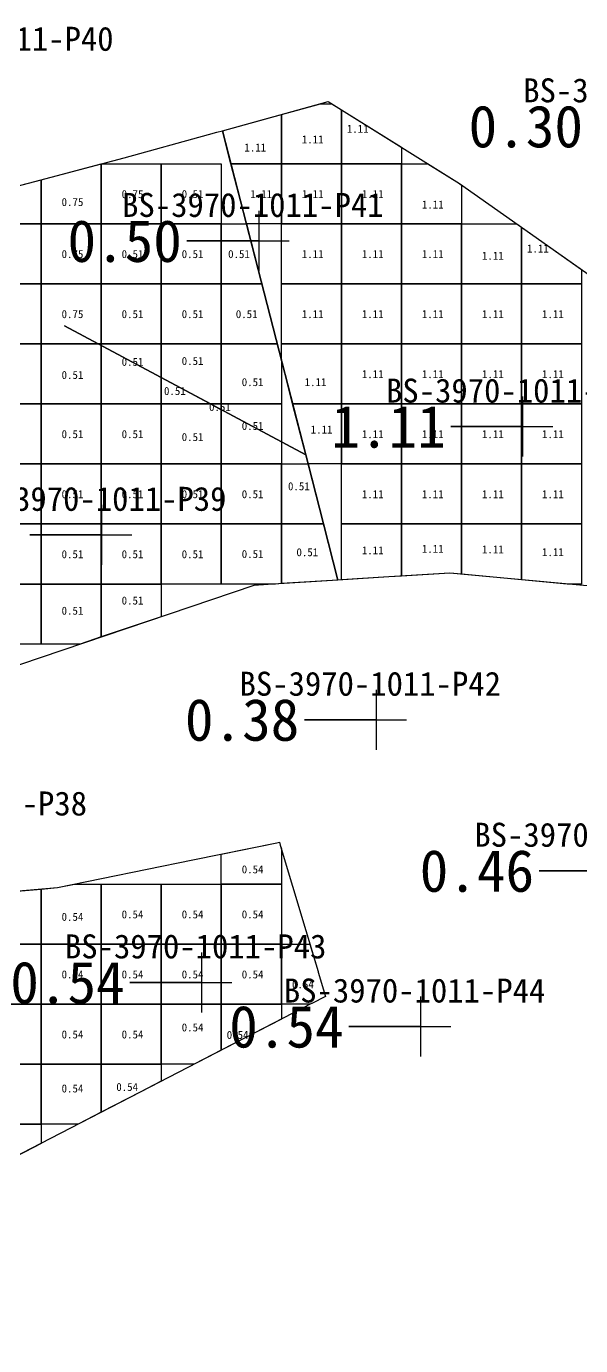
# Model space of a CAD drawing. Header units: metres. Extents: x 469745 to 469922, y 4349766 to 4349817.
# Drawn here: x 469823.47 to 469832.7, y 4349769.31 to 4349791.29 of the extents above; entities that cross this region are included whole.
import ezdxf

# ---------------------------------------------------------------- set-up
doc = ezdxf.new("R2010")
doc.units = ezdxf.units.M
for name, color, linetype in [('0.500-1.000', 4, 'Continuous'), ('1.000-1.500', 5, 'Continuous'), ('点', 7, 'Continuous'), ('爆区方格网', 7, 'Continuous'), ('钻孔', 7, 'Continuous')]:
    doc.layers.add(name, color=color, linetype=linetype)
doc.styles.add('CN_TTF', font='simsunb.ttf')

msp = doc.modelspace()

# ---------------------------------------------------------------- linework, layer by layer
at = {"layer": '0.500-1.000', "color": 4, "lineweight": 30}
for points in [[(469821.722, 4349788.204), (469825.1, 4349789.095), (469825.1, 4349789.095), (469826.506, 4349789.482), (469826.647, 4349789.521), (469826.738, 4349789.546), (469828.126, 4349784.148), (469824.108, 4349786.295), (469828.126, 4349784.148), (469828.355, 4349783.26), (469828.663, 4349782.061), (469827.499, 4349781.988), (469827.262, 4349781.974), (469823.008, 4349780.535)], [(469822.048, 4349776.772), (469823.99, 4349776.938), (469824.725, 4349777.088), (469826.243, 4349777.399), (469827.642, 4349777.685), (469827.688, 4349777.694), (469827.702, 4349777.645), (469828.33, 4349775.542), (469828.333, 4349775.532), (469828.454, 4349775.127), (469828.227, 4349775.01), (469828.222, 4349775.007), (469825.366, 4349773.529), (469823.873, 4349772.757), (469817.208, 4349769.309)]]:
    msp.add_lwpolyline(points, dxfattribs=at)
at = {"layer": '1.000-1.500', "color": 5, "lineweight": 30}
msp.add_lwpolyline([(469836.177, 4349781.654), (469830.523, 4349782.177), (469830.523, 4349782.177), (469829.511, 4349782.114), (469828.663, 4349782.061), (469828.355, 4349783.26), (469828.355, 4349783.26), (469828.126, 4349784.148), (469828.126, 4349784.148), (469826.738, 4349789.546), (469828.501, 4349790.032), (469830.688, 4349788.666), (469830.688, 4349788.666), (469830.688, 4349788.666), (469832.886, 4349787.119), (469835.013, 4349788.178), (469835.502, 4349785.924), (469836.417, 4349781.702), (469836.417, 4349781.702), (469836.433, 4349781.63), (469836.177, 4349781.654)], close=True, dxfattribs=at)
at = {"layer": '点', "color": 138, "true_color": 0x004c4c}
for p, q in [((469827.348, 4349787.211), (469827.348, 4349788.211)), ((469826.848, 4349787.711), (469827.848, 4349787.711)), ((469831.743, 4349784.118), (469831.743, 4349785.118)), ((469831.243, 4349784.618), (469832.243, 4349784.618)), ((469824.732, 4349782.315), (469824.732, 4349783.315)), ((469824.232, 4349782.815), (469825.232, 4349782.815)), ((469829.304, 4349779.235), (469829.304, 4349780.235)), ((469828.804, 4349779.735), (469829.804, 4349779.735)), ((469826.396, 4349774.859), (469826.396, 4349775.859)), ((469825.896, 4349775.359), (469826.896, 4349775.359)), ((469830.042, 4349774.124), (469830.042, 4349775.124)), ((469829.542, 4349774.624), (469830.542, 4349774.624))]:
    msp.add_line(p, q, dxfattribs=at)
at = {"layer": '爆区方格网', "color": 5}
for points in [[(469828.72, 4349788.996), (469827.72, 4349788.996), (469827.72, 4349789.817), (469828.37, 4349789.996), (469828.559, 4349789.996), (469828.72, 4349789.896), (469828.72, 4349788.996)], [(469827.72, 4349788.996), (469826.88, 4349788.996), (469826.738, 4349789.546), (469827.72, 4349789.817), (469827.72, 4349788.996)], [(469829.72, 4349788.996), (469828.72, 4349788.996), (469828.72, 4349789.896), (469829.72, 4349789.271), (469829.72, 4349788.996)], [(469827.72, 4349788.996), (469827.72, 4349787.996), (469827.137, 4349787.996), (469826.88, 4349788.996), (469827.72, 4349788.996)], [(469827.72, 4349787.996), (469827.72, 4349788.996), (469828.72, 4349788.996), (469828.72, 4349787.996), (469827.72, 4349787.996)], [(469828.72, 4349787.996), (469828.72, 4349788.996), (469829.72, 4349788.996), (469829.72, 4349787.996), (469828.72, 4349787.996)], [(469830.72, 4349787.996), (469829.72, 4349787.996), (469829.72, 4349788.996), (469830.159, 4349788.996), (469830.688, 4349788.666), (469830.688, 4349788.666), (469830.688, 4349788.666), (469830.72, 4349788.643), (469830.72, 4349787.996)], [(469827.72, 4349786.996), (469827.72, 4349787.996), (469828.72, 4349787.996), (469828.72, 4349786.996), (469827.72, 4349786.996)], [(469828.72, 4349786.996), (469828.72, 4349787.996), (469829.72, 4349787.996), (469829.72, 4349786.996), (469828.72, 4349786.996)], [(469829.72, 4349786.996), (469829.72, 4349787.996), (469830.72, 4349787.996), (469830.72, 4349786.996), (469829.72, 4349786.996)], [(469831.72, 4349786.996), (469830.72, 4349786.996), (469830.72, 4349787.996), (469831.639, 4349787.996), (469831.72, 4349787.94), (469831.72, 4349786.996)], [(469832.72, 4349786.996), (469831.72, 4349786.996), (469831.72, 4349787.94), (469832.72, 4349787.236), (469832.72, 4349786.996)], [(469827.72, 4349785.996), (469827.72, 4349786.996), (469828.72, 4349786.996), (469828.72, 4349785.996), (469827.72, 4349785.996)], [(469828.72, 4349785.996), (469828.72, 4349786.996), (469829.72, 4349786.996), (469829.72, 4349785.996), (469828.72, 4349785.996)], [(469829.72, 4349785.996), (469829.72, 4349786.996), (469830.72, 4349786.996), (469830.72, 4349785.996), (469829.72, 4349785.996)], [(469830.72, 4349785.996), (469830.72, 4349786.996), (469831.72, 4349786.996), (469831.72, 4349785.996), (469830.72, 4349785.996)], [(469831.72, 4349785.996), (469831.72, 4349786.996), (469832.72, 4349786.996), (469832.72, 4349785.996), (469831.72, 4349785.996)], [(469827.72, 4349785.996), (469828.72, 4349785.996), (469828.72, 4349784.996), (469827.908, 4349784.996), (469827.72, 4349785.73), (469827.72, 4349785.996)], [(469828.72, 4349784.996), (469828.72, 4349785.996), (469829.72, 4349785.996), (469829.72, 4349784.996), (469828.72, 4349784.996)], [(469829.72, 4349784.996), (469829.72, 4349785.996), (469830.72, 4349785.996), (469830.72, 4349784.996), (469829.72, 4349784.996)], [(469830.72, 4349784.996), (469830.72, 4349785.996), (469831.72, 4349785.996), (469831.72, 4349784.996), (469830.72, 4349784.996)], [(469831.72, 4349784.996), (469831.72, 4349785.996), (469832.72, 4349785.996), (469832.72, 4349784.996), (469831.72, 4349784.996)], [(469828.72, 4349784.996), (469828.72, 4349783.996), (469828.166, 4349783.996), (469828.126, 4349784.148), (469828.126, 4349784.148), (469827.908, 4349784.996), (469828.72, 4349784.996)], [(469828.72, 4349783.996), (469828.72, 4349784.996), (469829.72, 4349784.996), (469829.72, 4349783.996), (469828.72, 4349783.996)], [(469829.72, 4349783.996), (469829.72, 4349784.996), (469830.72, 4349784.996), (469830.72, 4349783.996), (469829.72, 4349783.996)], [(469830.72, 4349783.996), (469830.72, 4349784.996), (469831.72, 4349784.996), (469831.72, 4349783.996), (469830.72, 4349783.996)], [(469831.72, 4349783.996), (469831.72, 4349784.996), (469832.72, 4349784.996), (469832.72, 4349783.996), (469831.72, 4349783.996)], [(469828.72, 4349782.996), (469828.72, 4349783.996), (469829.72, 4349783.996), (469829.72, 4349782.996), (469828.72, 4349782.996)], [(469829.72, 4349782.996), (469829.72, 4349783.996), (469830.72, 4349783.996), (469830.72, 4349782.996), (469829.72, 4349782.996)], [(469830.72, 4349782.996), (469830.72, 4349783.996), (469831.72, 4349783.996), (469831.72, 4349782.996), (469830.72, 4349782.996)], [(469831.72, 4349782.996), (469831.72, 4349783.996), (469832.72, 4349783.996), (469832.72, 4349782.996), (469831.72, 4349782.996)], [(469828.72, 4349782.996), (469829.72, 4349782.996), (469829.72, 4349782.127), (469829.511, 4349782.114), (469828.72, 4349782.064), (469828.72, 4349782.996)], [(469829.72, 4349782.996), (469830.72, 4349782.996), (469830.72, 4349782.159), (469830.523, 4349782.177), (469830.523, 4349782.177), (469829.72, 4349782.127), (469829.72, 4349782.996)], [(469830.72, 4349782.996), (469831.72, 4349782.996), (469831.72, 4349782.066), (469830.72, 4349782.159), (469830.72, 4349782.996)], [(469831.72, 4349782.996), (469832.72, 4349782.996), (469832.72, 4349781.996), (469832.477, 4349781.996), (469831.72, 4349782.066), (469831.72, 4349782.996)]]:
    msp.add_lwpolyline(points, close=True, dxfattribs=at)
at = {"layer": '爆区方格网', "color": 4}
for points in [[(469824.72, 4349787.996), (469823.72, 4349787.996), (469823.72, 4349788.731), (469824.72, 4349788.995), (469824.72, 4349787.996)], [(469825.72, 4349788.996), (469825.72, 4349787.996), (469824.72, 4349787.996), (469824.72, 4349788.995), (469824.726, 4349788.996), (469825.72, 4349788.996)], [(469825.72, 4349787.996), (469825.72, 4349788.996), (469826.72, 4349788.996), (469826.72, 4349787.996), (469825.72, 4349787.996)], [(469823.72, 4349787.996), (469822.72, 4349787.996), (469822.72, 4349788.467), (469823.72, 4349788.731), (469823.72, 4349787.996)], [(469822.72, 4349786.996), (469822.72, 4349787.996), (469823.72, 4349787.996), (469823.72, 4349786.996), (469822.72, 4349786.996)], [(469823.72, 4349786.996), (469823.72, 4349787.996), (469824.72, 4349787.996), (469824.72, 4349786.996), (469823.72, 4349786.996)], [(469824.72, 4349786.996), (469824.72, 4349787.996), (469825.72, 4349787.996), (469825.72, 4349786.996), (469824.72, 4349786.996)], [(469825.72, 4349786.996), (469825.72, 4349787.996), (469826.72, 4349787.996), (469826.72, 4349786.996), (469825.72, 4349786.996)], [(469826.72, 4349786.996), (469826.72, 4349787.996), (469827.137, 4349787.996), (469827.394, 4349786.996), (469826.72, 4349786.996)], [(469822.72, 4349785.996), (469822.72, 4349786.996), (469823.72, 4349786.996), (469823.72, 4349785.996), (469822.72, 4349785.996)], [(469823.72, 4349785.996), (469823.72, 4349786.996), (469824.72, 4349786.996), (469824.72, 4349785.996), (469824.668, 4349785.996), (469823.72, 4349785.996)], [(469824.72, 4349785.996), (469824.72, 4349786.996), (469825.72, 4349786.996), (469825.72, 4349785.996), (469824.72, 4349785.996)], [(469825.72, 4349785.996), (469825.72, 4349786.996), (469826.72, 4349786.996), (469826.72, 4349785.996), (469825.72, 4349785.996)], [(469826.72, 4349785.996), (469826.72, 4349786.996), (469827.394, 4349786.996), (469827.651, 4349785.996), (469826.72, 4349785.996)], [(469822.72, 4349784.996), (469822.72, 4349785.996), (469823.72, 4349785.996), (469823.72, 4349784.996), (469822.72, 4349784.996)], [(469824.72, 4349784.996), (469823.72, 4349784.996), (469823.72, 4349785.996), (469824.668, 4349785.996), (469824.72, 4349785.996), (469824.72, 4349785.968), (469824.72, 4349784.996)], [(469825.72, 4349784.996), (469824.72, 4349784.996), (469824.72, 4349785.968), (469824.72, 4349785.996), (469825.72, 4349785.996), (469825.72, 4349785.434), (469825.72, 4349784.996)], [(469825.72, 4349785.996), (469826.72, 4349785.996), (469826.72, 4349784.996), (469826.54, 4349784.996), (469825.72, 4349785.434), (469825.72, 4349785.996)], [(469827.72, 4349784.996), (469826.72, 4349784.996), (469826.72, 4349785.996), (469827.651, 4349785.996), (469827.72, 4349785.73), (469827.72, 4349784.996)], [(469825.72, 4349784.996), (469825.72, 4349785.434), (469826.54, 4349784.996), (469825.72, 4349784.996)], [(469822.72, 4349783.996), (469822.72, 4349784.996), (469823.72, 4349784.996), (469823.72, 4349783.996), (469822.72, 4349783.996)], [(469823.72, 4349783.996), (469823.72, 4349784.996), (469824.72, 4349784.996), (469824.72, 4349783.996), (469823.72, 4349783.996)], [(469824.72, 4349783.996), (469824.72, 4349784.996), (469825.72, 4349784.996), (469825.72, 4349783.996), (469824.72, 4349783.996)], [(469826.72, 4349783.996), (469825.72, 4349783.996), (469825.72, 4349784.996), (469826.54, 4349784.996), (469826.72, 4349784.9), (469826.72, 4349783.996)], [(469826.72, 4349784.996), (469826.72, 4349784.9), (469826.54, 4349784.996), (469826.72, 4349784.996)], [(469827.72, 4349783.996), (469826.72, 4349783.996), (469826.72, 4349784.9), (469826.72, 4349784.996), (469827.72, 4349784.996), (469827.72, 4349784.365), (469827.72, 4349783.996)], [(469822.72, 4349782.996), (469822.72, 4349783.996), (469823.72, 4349783.996), (469823.72, 4349782.996), (469822.72, 4349782.996)], [(469823.72, 4349782.996), (469823.72, 4349783.996), (469824.72, 4349783.996), (469824.72, 4349782.996), (469823.72, 4349782.996)], [(469824.72, 4349782.996), (469824.72, 4349783.996), (469825.72, 4349783.996), (469825.72, 4349782.996), (469824.72, 4349782.996)], [(469825.72, 4349782.996), (469825.72, 4349783.996), (469826.72, 4349783.996), (469826.72, 4349782.996), (469825.72, 4349782.996)], [(469826.72, 4349782.996), (469826.72, 4349783.996), (469827.72, 4349783.996), (469827.72, 4349782.996), (469826.72, 4349782.996)], [(469827.72, 4349782.996), (469827.72, 4349783.996), (469828.166, 4349783.996), (469828.355, 4349783.26), (469828.423, 4349782.996), (469827.72, 4349782.996)], [(469822.72, 4349781.996), (469822.72, 4349782.996), (469823.72, 4349782.996), (469823.72, 4349781.996), (469822.72, 4349781.996)], [(469823.72, 4349781.996), (469823.72, 4349782.996), (469824.72, 4349782.996), (469824.72, 4349781.996), (469823.72, 4349781.996)], [(469824.72, 4349781.996), (469824.72, 4349782.996), (469825.72, 4349782.996), (469825.72, 4349781.996), (469824.72, 4349781.996)], [(469825.72, 4349781.996), (469825.72, 4349782.996), (469826.72, 4349782.996), (469826.72, 4349781.996), (469825.72, 4349781.996)], [(469826.72, 4349781.996), (469826.72, 4349782.996), (469827.72, 4349782.996), (469827.72, 4349782.002), (469827.622, 4349781.996), (469826.72, 4349781.996)], [(469827.72, 4349782.996), (469828.423, 4349782.996), (469828.663, 4349782.061), (469827.72, 4349782.002), (469827.72, 4349782.996)], [(469822.72, 4349780.996), (469822.72, 4349781.996), (469823.72, 4349781.996), (469823.72, 4349780.996), (469822.72, 4349780.996)], [(469823.72, 4349780.996), (469823.72, 4349781.996), (469824.72, 4349781.996), (469824.72, 4349781.114), (469824.372, 4349780.996), (469823.72, 4349780.996)], [(469824.72, 4349781.996), (469825.72, 4349781.996), (469825.72, 4349781.452), (469824.72, 4349781.114), (469824.72, 4349781.996)], [(469827.72, 4349776.996), (469826.72, 4349776.996), (469826.72, 4349777.496), (469827.642, 4349777.685), (469827.688, 4349777.694), (469827.702, 4349777.645), (469827.72, 4349777.586), (469827.72, 4349776.996)], [(469824.72, 4349776.996), (469824.72, 4349775.996), (469823.72, 4349775.996), (469823.72, 4349776.914), (469823.99, 4349776.938), (469824.276, 4349776.996), (469824.72, 4349776.996)], [(469824.72, 4349775.996), (469824.72, 4349776.996), (469825.72, 4349776.996), (469825.72, 4349775.996), (469824.72, 4349775.996)], [(469825.72, 4349775.996), (469825.72, 4349776.996), (469826.72, 4349776.996), (469826.72, 4349775.996), (469825.72, 4349775.996)], [(469826.72, 4349775.996), (469826.72, 4349776.996), (469827.72, 4349776.996), (469827.72, 4349775.996), (469826.72, 4349775.996)], [(469823.72, 4349775.996), (469822.72, 4349775.996), (469822.72, 4349776.829), (469823.72, 4349776.914), (469823.72, 4349775.996)], [(469822.72, 4349774.996), (469822.72, 4349775.996), (469823.72, 4349775.996), (469823.72, 4349774.996), (469822.72, 4349774.996)], [(469823.72, 4349774.996), (469823.72, 4349775.996), (469824.72, 4349775.996), (469824.72, 4349774.996), (469823.72, 4349774.996)], [(469824.72, 4349774.996), (469824.72, 4349775.996), (469825.72, 4349775.996), (469825.72, 4349774.996), (469824.72, 4349774.996)], [(469825.72, 4349774.996), (469825.72, 4349775.996), (469826.72, 4349775.996), (469826.72, 4349774.996), (469825.72, 4349774.996)], [(469826.72, 4349774.996), (469826.72, 4349775.996), (469827.72, 4349775.996), (469827.72, 4349774.996), (469826.72, 4349774.996)], [(469827.72, 4349774.996), (469827.72, 4349775.996), (469828.195, 4349775.996), (469828.33, 4349775.542), (469828.333, 4349775.532), (469828.454, 4349775.127), (469828.227, 4349775.01), (469828.222, 4349775.007), (469828.201, 4349774.996), (469827.72, 4349774.996)], [(469822.72, 4349773.996), (469822.72, 4349774.996), (469823.72, 4349774.996), (469823.72, 4349773.996), (469822.72, 4349773.996)], [(469823.72, 4349773.996), (469823.72, 4349774.996), (469824.72, 4349774.996), (469824.72, 4349773.996), (469823.72, 4349773.996)], [(469824.72, 4349773.996), (469824.72, 4349774.996), (469825.72, 4349774.996), (469825.72, 4349773.996), (469824.72, 4349773.996)], [(469825.72, 4349773.996), (469825.72, 4349774.996), (469826.72, 4349774.996), (469826.72, 4349774.23), (469826.268, 4349773.996), (469825.72, 4349773.996)], [(469826.72, 4349774.996), (469827.72, 4349774.996), (469827.72, 4349774.747), (469826.72, 4349774.23), (469826.72, 4349774.996)], [(469822.72, 4349772.996), (469822.72, 4349773.996), (469823.72, 4349773.996), (469823.72, 4349772.996), (469822.72, 4349772.996)], [(469823.72, 4349772.996), (469823.72, 4349773.996), (469824.72, 4349773.996), (469824.72, 4349773.195), (469824.335, 4349772.996), (469823.72, 4349772.996)], [(469824.72, 4349773.996), (469825.72, 4349773.996), (469825.72, 4349773.712), (469825.366, 4349773.529), (469824.72, 4349773.195), (469824.72, 4349773.996)], [(469822.72, 4349772.996), (469823.72, 4349772.996), (469823.72, 4349772.678), (469822.72, 4349772.16), (469822.72, 4349772.996)]]:
    msp.add_lwpolyline(points, close=True, dxfattribs=at)
at = {"layer": '钻孔', "color": 8, "lineweight": 35}
for p, q in [((469827.348, 4349787.711), (469826.148, 4349787.711)), ((469829.304, 4349779.735), (469828.104, 4349779.735)), ((469833.214, 4349777.219), (469832.014, 4349777.219))]:
    msp.add_line(p, q, dxfattribs=at)
at = {"layer": '钻孔', "color": 5, "lineweight": 35}
msp.add_line((469831.743, 4349784.618), (469830.543, 4349784.618), dxfattribs=at)
at = {"layer": '钻孔', "color": 4, "lineweight": 35}
for p, q in [((469824.732, 4349782.815), (469823.532, 4349782.815)), ((469826.396, 4349775.359), (469825.196, 4349775.359)), ((469830.042, 4349774.624), (469828.842, 4349774.624))]:
    msp.add_line(p, q, dxfattribs=at)

# ---------------------------------------------------------------- texts
at = {"color": 5, "style": 'CN_TTF'}
for p in [(469828.81, 4349789.513), (469827.104, 4349789.201), (469828.06, 4349789.336), (469827.204, 4349788.426), (469828.06, 4349788.426), (469829.06, 4349788.426), (469830.06, 4349788.25), (469828.06, 4349787.426), (469829.06, 4349787.426), (469830.06, 4349787.426), (469831.06, 4349787.398), (469831.81, 4349787.518), (469828.06, 4349786.426), (469829.06, 4349786.426), (469830.06, 4349786.426), (469831.06, 4349786.426), (469832.06, 4349786.426), (469829.06, 4349785.426), (469830.06, 4349785.426), (469831.06, 4349785.426), (469832.06, 4349785.426), (469828.107, 4349785.293), (469828.209, 4349784.502), (469829.06, 4349784.426), (469830.06, 4349784.426), (469831.06, 4349784.426), (469832.06, 4349784.426), (469829.06, 4349783.426), (469830.06, 4349783.426), (469831.06, 4349783.426), (469832.06, 4349783.426), (469829.06, 4349782.491), (469830.06, 4349782.516), (469831.06, 4349782.507), (469832.06, 4349782.461)]:
    msp.add_text('1.11', height=0.1333, dxfattribs=at).set_placement(p)
at = {"color": 4, "style": 'CN_TTF'}
for s, p in [('0.75', (469824.06, 4349788.293)), ('0.75', (469825.06, 4349788.425)), ('0.51', (469826.06, 4349788.426)), ('0.75', (469824.06, 4349787.426)), ('0.51', (469825.06, 4349787.426)), ('0.51', (469826.06, 4349787.426)), ('0.51', (469826.833, 4349787.426)), ('0.75', (469824.06, 4349786.426)), ('0.51', (469825.06, 4349786.426)), ('0.51', (469826.06, 4349786.426)), ('0.51', (469826.961, 4349786.426)), ('0.51', (469825.06, 4349785.631)), ('0.51', (469826.06, 4349785.645)), ('0.51', (469824.06, 4349785.412)), ('0.51', (469827.06, 4349785.293)), ('0.51', (469825.765, 4349785.145)), ('0.51', (469826.515, 4349784.878)), ('0.51', (469827.06, 4349784.563)), ('0.51', (469824.06, 4349784.426)), ('0.51', (469825.06, 4349784.426)), ('0.51', (469826.06, 4349784.378)), ('0.51', (469824.06, 4349783.426)), ('0.51', (469825.06, 4349783.426)), ('0.51', (469826.06, 4349783.426)), ('0.51', (469827.06, 4349783.426)), ('0.51', (469827.83, 4349783.558)), ('0.51', (469824.06, 4349782.426)), ('0.51', (469825.06, 4349782.426)), ('0.51', (469826.06, 4349782.426)), ('0.51', (469827.06, 4349782.429)), ('0.51', (469827.971, 4349782.459)), ('0.51', (469824.06, 4349781.485)), ('0.51', (469825.06, 4349781.654)), ('0.54', (469827.06, 4349777.176)), ('0.54', (469825.06, 4349776.426)), ('0.54', (469826.06, 4349776.426)), ('0.54', (469827.06, 4349776.426)), ('0.54', (469824.06, 4349776.385)), ('0.54', (469824.06, 4349775.426)), ('0.54', (469825.06, 4349775.426)), ('0.54', (469826.06, 4349775.426)), ('0.54', (469827.06, 4349775.426)), ('0.54', (469827.897, 4349775.26)), ('0.54', (469824.06, 4349774.426)), ('0.54', (469825.06, 4349774.426)), ('0.54', (469826.06, 4349774.543)), ('0.54', (469826.81, 4349774.418)), ('0.54', (469824.971, 4349773.551)), ('0.54', (469824.06, 4349773.526))]:
    msp.add_text(s, height=0.1333, dxfattribs=at).set_placement(p)
at = {"layer": '钻孔', "color": 138, "true_color": 0x004c4c, "style": 'CN_TTF'}
for s, p in [('BS-3970-1011-P40', (469820.572, 4349790.879)), ('BS-3970-1011-P47', (469831.748, 4349790.02)), ('BS-3970-1011-P41', (469825.068, 4349788.111)), ('BS-3970-1011-P46', (469829.463, 4349785.018)), ('BS-3970-1011-P39', (469822.452, 4349783.215)), ('BS-3970-1011-P42', (469827.024, 4349780.135)), ('BS-3970-1011-P38', (469820.13, 4349778.14)), ('BS-3970-1011-P45', (469830.934, 4349777.619)), ('BS-3970-1011-P43', (469824.116, 4349775.759)), ('BS-3970-1011-P44', (469827.762, 4349775.024))]:
    msp.add_text(s, height=0.4, dxfattribs=at).set_placement(p)
at = {"layer": '钻孔', "color": 8, "style": 'CN_TTF'}
for s, p in [('0.30', (469830.838, 4349789.27)), ('0.50', (469824.158, 4349787.361)), ('0.38', (469826.114, 4349779.385)), ('0.46', (469830.024, 4349776.869))]:
    msp.add_text(s, height=0.7, dxfattribs=at).set_placement(p)
at = {"layer": '钻孔', "color": 5, "style": 'CN_TTF'}
msp.add_text('1.11', height=0.7, dxfattribs=at).set_placement((469828.553, 4349784.268))
at = {"layer": '钻孔', "color": 4, "style": 'CN_TTF'}
for p in [(469823.206, 4349775.009), (469826.852, 4349774.274)]:
    msp.add_text('0.54', height=0.7, dxfattribs=at).set_placement(p)

doc.saveas('drawing.dxf')
